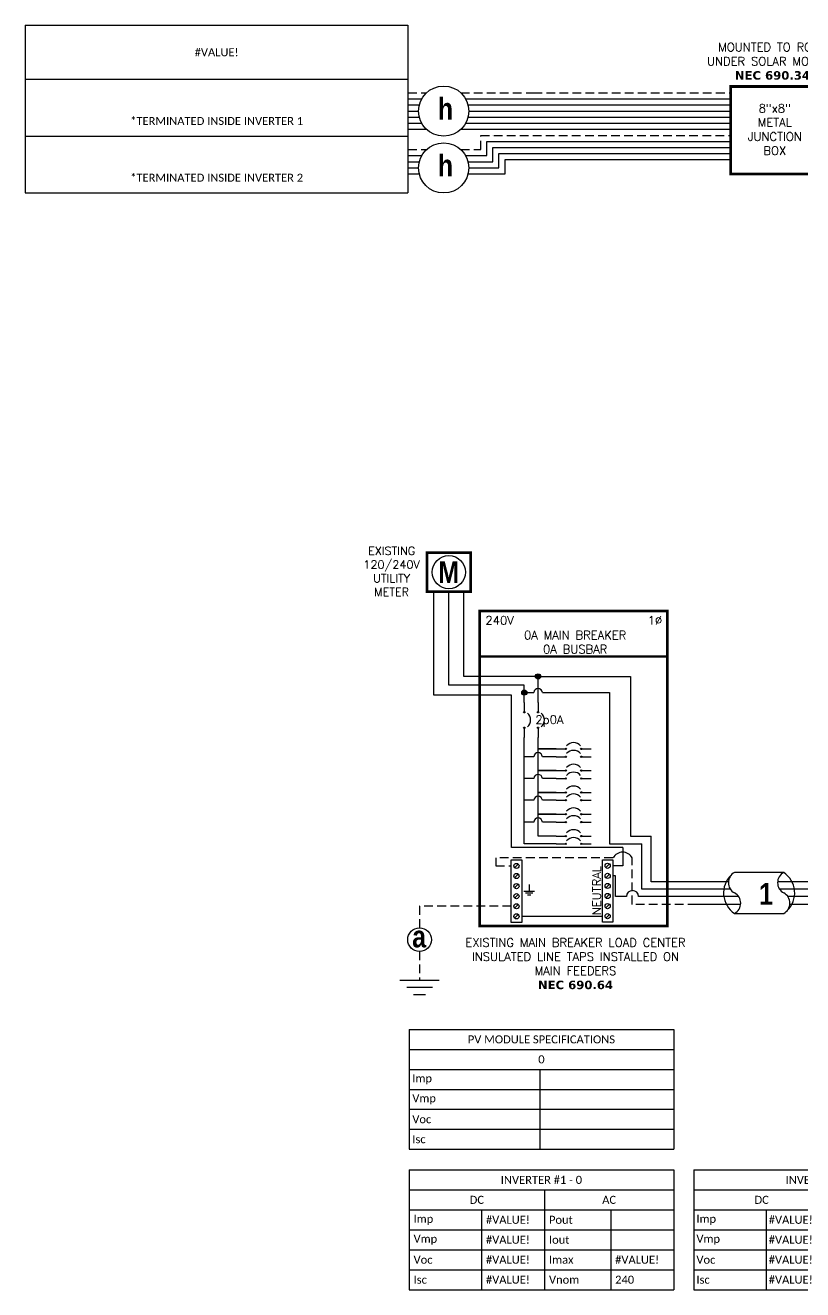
# Model space of a CAD drawing. Header units: feet. Extents: x 18731 to 19517, y 14552 to 15119.
# Drawn here: x 18731 to 19067, y 14552 to 15097 of the extents above; entities that cross this region are included whole.
import ezdxf

# ---------------------------------------------------------------- set-up
doc = ezdxf.new("R2010")
doc.units = ezdxf.units.FT
doc.header["$MEASUREMENT"] = 0
doc.linetypes.add('HIDDEN', pattern=[0.375, 0.25, -0.125])
for name, color, linetype in [('ONE LINE BLOCKS', 7, 'Continuous'), ('TABLES', 7, 'Continuous'), ('TEXT', 7, 'Continuous'), ('Z - TITLEBLOCK TXT', 7, 'Continuous')]:
    doc.layers.add(name, color=color, linetype=linetype)
doc.styles.add('ONE LINE TXT', font='techb___.ttf')
doc.styles.get("Standard").update_dxf_attribs({"font": 'simplex.shx'})

# ---------------------------------------------------------------- blocks, each defined once
blk = doc.blocks.new('*T13')
at = {"layer": 'Z - TITLEBLOCK TXT', "color": 0, "lineweight": -2, "transparency": 16777216}
for p, q in [((0, 0), (165.11, 0)), ((0, 0), (0, -72.27)), ((165.11, 0), (165.11, -72.27)), ((0, -23.32), (165.11, -23.32)), ((0, -47.8), (165.11, -47.8)), ((0, -72.27), (165.11, -72.27))]:
    blk.add_line(p, q, dxfattribs=at)
at = {"layer": 'Z - TITLEBLOCK TXT', "color": 0, "linetype": 'Continuous', "transparency": 16777216, "char_height": 3.4544, "width": 156.9097, "attachment_point": 5}
for s, insert in [('{\\fCalibri|b0|i0|c0;#VALUE!', (82.56, -11.66)), ('{\\fCalibri|b0|i0|c0;^J^J*TERMINATED INSIDE INVERTER 1', (82.56, -35.56)), ('{\\fCalibri|b0|i0|c0;^J^J*TERMINATED INSIDE INVERTER 2', (82.56, -60.03))]:
    blk.add_mtext(s, dxfattribs=dict(at, insert=insert))
blk = doc.blocks.new('*U7')
at = {"color": 7, "linetype": 'Continuous'}
for p, q in [((6.669, 2.433), (2.905, 2.433)), ((2.435, 1.711), (0, 1.711)), ((9.575, 1.711), (6.199, 1.711)), ((2.905, -0.69), (6.669, -0.69))]:
    blk.add_line(p, q, dxfattribs=at)
at = {"color": 10, "linetype": 'Continuous'}
for p, q in [((2.591, 1.149), (0, 1.149)), ((9.575, 1.149), (6.355, 1.149))]:
    blk.add_line(p, q, dxfattribs=at)
at = {"color": 253, "linetype": 'Continuous'}
for p, q in [((3.208, 0.611), (0, 0.611)), ((9.575, 0.611), (6.972, 0.611))]:
    blk.add_line(p, q, dxfattribs=at)
at = {"color": 7, "linetype": 'Continuous'}
for centre, start, end in [((3.942, 0.872), 133.97324, 236.42648), ((5.633, 0.872), 313.97324, 56.42648)]:
    blk.add_arc(centre, 1.874, start, end, dxfattribs=at)
at = {"layer": 'TEXT', "color": 92, "linetype": 'HIDDEN', "ltscale": 15}
for p, q in [((3.373, 0), (0, 0)), ((9.575, 0), (7.137, 0))]:
    blk.add_line(p, q, dxfattribs=at)
at = {"layer": 'Z - TITLEBLOCK TXT', "linetype": 'Continuous'}
for centre, start, end in [((3.315, 1.653), 117.66392, 242.33608), ((7.078, 1.653), 117.66392, 242.33608), ((2.496, 0.091), 297.66392, 62.33608), ((6.26, 0.091), 297.66392, 62.33608)]:
    blk.add_arc(centre, 0.882, start, end, dxfattribs=at)
blk = doc.blocks.new('*T9')
at = {"layer": 'Z - TITLEBLOCK TXT', "color": 0, "lineweight": -2, "transparency": 16777216}
for p, q in [((0, 0), (114.19, 0)), ((0, 0), (0, -51.7)), ((114.19, 0), (114.19, -51.7)), ((0, -8.62), (114.19, -8.62)), ((58.43, -8.62), (58.43, -51.7)), ((0, -17.23), (114.19, -17.23)), ((31.22, -17.23), (31.22, -51.7)), ((86.98, -17.23), (86.98, -51.7)), ((0, -25.85), (114.19, -25.85)), ((0, -34.47), (114.19, -34.47)), ((0, -43.08), (114.19, -43.08)), ((0, -51.7), (114.19, -51.7))]:
    blk.add_line(p, q, dxfattribs=at)
at = {"layer": 'Z - TITLEBLOCK TXT', "color": 0, "linetype": 'Continuous', "transparency": 16777216, "char_height": 3.4544}
for s, insert, width, attachment_point in [('{\\fCalibri|b0|i0|c0;INVERTER #1 - 0', (57.09, -4.31), 110.3293, 5), ('{\\fCalibri|b0|i0|c0;DC', (29.22, -12.93), 54.5755, 5), ('{\\fCalibri|b0|i0|c0;AC', (86.31, -12.93), 51.8976, 5), ('{\\fCalibri|b0|i0|c0;Imp', (1.93, -21.54), 27.3681, 4), ('{\\fCalibri|b0|i0|c0;#VALUE!', (33.15, -21.54), 23.3513, 4), ('{\\fCalibri|b0|i0|c0;Pout', (60.36, -21.54), 24.6902, 4), ('{\\fCalibri|b0|i0|c0;', (88.91, -21.54), 23.3513, 4), ('{\\fCalibri|b0|i0|c0;Vmp', (1.93, -30.16), 27.3681, 4), ('{\\fCalibri|b0|i0|c0;#VALUE!', (33.15, -30.16), 23.3513, 4), ('{\\fCalibri|b0|i0|c0;Iout', (60.36, -30.16), 24.6902, 4), ('{\\fCalibri|b0|i0|c0;', (88.91, -30.16), 23.3513, 4), ('{\\fCalibri|b0|i0|c0;Voc', (1.93, -38.78), 27.3681, 4), ('{\\fCalibri|b0|i0|c0;#VALUE!', (33.15, -38.78), 23.3513, 4), ('{\\fCalibri|b0|i0|c0;Imax', (60.36, -38.78), 24.6902, 4), ('{\\fCalibri|b0|i0|c0;#VALUE!', (88.91, -38.78), 23.3513, 4), ('{\\fCalibri|b0|i0|c0;Isc', (1.93, -47.39), 27.3681, 4), ('{\\fCalibri|b0|i0|c0;#VALUE!', (33.15, -47.39), 23.3513, 4), ('{\\fCalibri|b0|i0|c0;Vnom', (60.36, -47.39), 24.6902, 4), ('{\\fCalibri|b0|i0|c0;240', (88.91, -47.39), 23.3513, 4)]:
    blk.add_mtext(s, dxfattribs=dict(at, insert=insert, width=width, attachment_point=attachment_point))
blk = doc.blocks.new('*T10')
at = {"layer": 'Z - TITLEBLOCK TXT', "color": 0, "lineweight": -2, "transparency": 16777216}
for p, q in [((0, 0), (114.19, 0)), ((0, 0), (0, -51.7)), ((114.19, 0), (114.19, -51.7)), ((0, -8.62), (114.19, -8.62)), ((58.43, -8.62), (58.43, -51.7)), ((0, -17.23), (114.19, -17.23)), ((31.22, -17.23), (31.22, -51.7)), ((86.98, -17.23), (86.98, -51.7)), ((0, -25.85), (114.19, -25.85)), ((0, -34.47), (114.19, -34.47)), ((0, -43.08), (114.19, -43.08)), ((0, -51.7), (114.19, -51.7))]:
    blk.add_line(p, q, dxfattribs=at)
at = {"layer": 'Z - TITLEBLOCK TXT', "color": 0, "linetype": 'Continuous', "transparency": 16777216, "char_height": 3.4544}
for s, insert, width, attachment_point in [('{\\fCalibri|b0|i0|c0;INVERTER #2 - 0', (57.09, -4.31), 112.0547, 5), ('{\\fCalibri|b0|i0|c0;DC', (29.22, -12.93), 56.3009, 5), ('{\\fCalibri|b0|i0|c0;AC', (86.31, -12.93), 53.623, 5), ('{\\fCalibri|b0|i0|c0;Imp', (1.07, -21.54), 29.0935, 4), ('{\\fCalibri|b0|i0|c0;#VALUE!', (32.29, -21.54), 25.0767, 4), ('{\\fCalibri|b0|i0|c0;Pout', (59.5, -21.54), 26.4156, 4), ('{\\fCalibri|b0|i0|c0;', (88.04, -21.54), 25.0767, 4), ('{\\fCalibri|b0|i0|c0;Vmp', (1.07, -30.16), 29.0935, 4), ('{\\fCalibri|b0|i0|c0;#VALUE!', (32.29, -30.16), 25.0767, 4), ('{\\fCalibri|b0|i0|c0;Iout', (59.5, -30.16), 26.4156, 4), ('{\\fCalibri|b0|i0|c0;', (88.04, -30.16), 25.0767, 4), ('{\\fCalibri|b0|i0|c0;Voc', (1.07, -38.78), 29.0935, 4), ('{\\fCalibri|b0|i0|c0;#VALUE!', (32.29, -38.78), 25.0767, 4), ('{\\fCalibri|b0|i0|c0;Imax', (59.5, -38.78), 26.4156, 4), ('{\\fCalibri|b0|i0|c0;#VALUE!', (88.04, -38.78), 25.0767, 4), ('{\\fCalibri|b0|i0|c0;Isc', (1.07, -47.39), 29.0935, 4), ('{\\fCalibri|b0|i0|c0;#VALUE!', (32.29, -47.39), 25.0767, 4), ('{\\fCalibri|b0|i0|c0;Vnom', (59.5, -47.39), 26.4156, 4), ('{\\fCalibri|b0|i0|c0;240', (88.04, -47.39), 25.0767, 4)]:
    blk.add_mtext(s, dxfattribs=dict(at, insert=insert, width=width, attachment_point=attachment_point))
blk = doc.blocks.new('*T11')
at = {"layer": 'Z - TITLEBLOCK TXT', "color": 0, "lineweight": -2, "transparency": 16777216}
for p, q in [((0, 0), (114.19, 0)), ((0, 0), (0, -51.69)), ((114.19, 0), (114.19, -51.69)), ((0, -8.62), (114.19, -8.62)), ((0, -17.23), (114.19, -17.23)), ((56.41, -17.23), (56.41, -51.69)), ((0, -25.85), (114.19, -25.85)), ((0, -34.46), (114.19, -34.46)), ((0, -43.08), (114.19, -43.08)), ((0, -51.69), (114.19, -51.69))]:
    blk.add_line(p, q, dxfattribs=at)
at = {"layer": 'Z - TITLEBLOCK TXT', "color": 0, "linetype": 'Continuous', "transparency": 16777216, "char_height": 3.4544}
for s, insert, width, attachment_point in [('{\\fCalibri|b0|i0|c0;PV MODULE SPECIFICATIONS', (57.09, -4.31), 111.433, 5), ('{\\fCalibri|b0|i0|c0;0', (57.09, -12.92), 111.433, 5), ('{\\fCalibri|b0|i0|c0;Imp', (1.38, -21.54), 53.6551, 4), ('{\\fCalibri|b0|i0|c0;', (57.78, -21.54), 55.0254, 4), ('{\\fCalibri|b0|i0|c0;Vmp', (1.38, -30.15), 53.6551, 4), ('{\\fCalibri|b0|i0|c0;', (57.78, -30.15), 55.0254, 4), ('{\\fCalibri|b0|i0|c0;Voc', (1.38, -38.77), 53.6551, 4), ('{\\fCalibri|b0|i0|c0;', (57.78, -38.77), 55.0254, 4), ('{\\fCalibri|b0|i0|c0;Isc', (1.38, -47.39), 53.6551, 4), ('{\\fCalibri|b0|i0|c0;', (57.78, -47.39), 55.0254, 4)]:
    blk.add_mtext(s, dxfattribs=dict(at, insert=insert, width=width, attachment_point=attachment_point))
blk = doc.blocks.new('*U15')
at = {"layer": 'ONE LINE BLOCKS', "linetype": 'Continuous'}
h = blk.add_hatch(color=254, dxfattribs=at)
h.dxf.hatch_style = 1
edge = h.paths.add_edge_path()
edge.add_arc((-68.38, 98.34), 1.11, 0, 360)
h = blk.add_hatch(color=254, dxfattribs=at)
h.dxf.hatch_style = 1
edge = h.paths.add_edge_path()
edge.add_arc((-74.3, 91.39), 1.11, 0, 360)
h = blk.add_hatch(color=1, dxfattribs=at)
h.dxf.hatch_style = 1
edge = h.paths.add_edge_path()
edge.add_arc((-74.3, 82.89), 0.291, 0, 360)
h = blk.add_hatch(color=1, dxfattribs=at)
h.dxf.hatch_style = 1
edge = h.paths.add_edge_path()
edge.add_arc((-68.38, 82.89), 0.291, 0, 360)
h = blk.add_hatch(color=1, dxfattribs=at)
h.dxf.hatch_style = 1
edge = h.paths.add_edge_path()
edge.add_arc((-74.3, 76.21), 0.291, 0, 360)
h = blk.add_hatch(color=1, dxfattribs=at)
h.dxf.hatch_style = 1
edge = h.paths.add_edge_path()
edge.add_arc((-68.38, 76.21), 0.291, 0, 360)
h = blk.add_hatch(color=1, dxfattribs=at)
h.dxf.hatch_style = 1
edge = h.paths.add_edge_path()
edge.add_arc((-56.39, 67.09), 0.291, 0, 360)
h = blk.add_hatch(color=1, dxfattribs=at)
h.dxf.hatch_style = 1
edge = h.paths.add_edge_path()
edge.add_arc((-49.72, 67.09), 0.291, 0, 360)
h = blk.add_hatch(color=1, dxfattribs=at)
h.dxf.hatch_style = 1
edge = h.paths.add_edge_path()
edge.add_arc((-56.39, 63.72), 0.291, 0, 360)
h = blk.add_hatch(color=1, dxfattribs=at)
h.dxf.hatch_style = 1
edge = h.paths.add_edge_path()
edge.add_arc((-49.72, 63.72), 0.291, 0, 360)
h = blk.add_hatch(color=1, dxfattribs=at)
h.dxf.hatch_style = 1
edge = h.paths.add_edge_path()
edge.add_arc((-56.39, 57.69), 0.291, 0, 360)
h = blk.add_hatch(color=1, dxfattribs=at)
h.dxf.hatch_style = 1
edge = h.paths.add_edge_path()
edge.add_arc((-56.39, 54.31), 0.291, 0, 360)
h = blk.add_hatch(color=1, dxfattribs=at)
h.dxf.hatch_style = 1
edge = h.paths.add_edge_path()
edge.add_arc((-49.72, 57.69), 0.291, 0, 360)
h = blk.add_hatch(color=1, dxfattribs=at)
h.dxf.hatch_style = 1
edge = h.paths.add_edge_path()
edge.add_arc((-49.72, 54.31), 0.291, 0, 360)
h = blk.add_hatch(color=1, dxfattribs=at)
h.dxf.hatch_style = 1
edge = h.paths.add_edge_path()
edge.add_arc((-56.39, 48.29), 0.291, 0, 360)
h = blk.add_hatch(color=1, dxfattribs=at)
h.dxf.hatch_style = 1
edge = h.paths.add_edge_path()
edge.add_arc((-56.39, 44.91), 0.291, 0, 360)
h = blk.add_hatch(color=1, dxfattribs=at)
h.dxf.hatch_style = 1
edge = h.paths.add_edge_path()
edge.add_arc((-49.72, 48.29), 0.291, 0, 360)
h = blk.add_hatch(color=1, dxfattribs=at)
h.dxf.hatch_style = 1
edge = h.paths.add_edge_path()
edge.add_arc((-49.72, 44.91), 0.291, 0, 360)
h = blk.add_hatch(color=1, dxfattribs=at)
h.dxf.hatch_style = 1
edge = h.paths.add_edge_path()
edge.add_arc((-56.39, 38.89), 0.291, 0, 360)
h = blk.add_hatch(color=1, dxfattribs=at)
h.dxf.hatch_style = 1
edge = h.paths.add_edge_path()
edge.add_arc((-49.72, 38.89), 0.291, 0, 360)
h = blk.add_hatch(color=1, dxfattribs=at)
h.dxf.hatch_style = 1
edge = h.paths.add_edge_path()
edge.add_arc((-56.39, 35.51), 0.291, 0, 360)
h = blk.add_hatch(color=1, dxfattribs=at)
h.dxf.hatch_style = 1
edge = h.paths.add_edge_path()
edge.add_arc((-49.72, 35.51), 0.291, 0, 360)
h = blk.add_hatch(color=1, dxfattribs=at)
h.dxf.hatch_style = 1
edge = h.paths.add_edge_path()
edge.add_arc((-56.39, 29.48), 0.291, 0, 360)
h = blk.add_hatch(color=1, dxfattribs=at)
h.dxf.hatch_style = 1
edge = h.paths.add_edge_path()
edge.add_arc((-49.72, 29.48), 0.291, 0, 360)
h = blk.add_hatch(color=1, dxfattribs=at)
h.dxf.hatch_style = 1
edge = h.paths.add_edge_path()
edge.add_arc((-56.39, 26.1), 0.291, 0, 360)
h = blk.add_hatch(color=1, dxfattribs=at)
h.dxf.hatch_style = 1
edge = h.paths.add_edge_path()
edge.add_arc((-49.72, 26.1), 0.291, 0, 360)
at = {"color": 155, "true_color": 0x647190}
blk.add_line((-93.51, 126.59), (-12.6, 126.59), dxfattribs=at)
at = {"color": 7, "linetype": 'Continuous'}
for p, q in [((-19.55, 9.66), (-19.55, 29.48)), ((0, 9.66), (-19.55, 9.66))]:
    blk.add_line(p, q, dxfattribs=at)
at = {"color": 10, "linetype": 'Continuous'}
for p, q in [((-23.58, 6.49), (-23.58, 26.1)), ((-19.54, 26.1), (-19.54, 26.1)), ((0, 6.49), (-23.58, 6.49))]:
    blk.add_line(p, q, dxfattribs=at)
at = {"color": 253, "linetype": 'Continuous'}
for p, q in [((-34.9, 12.29), (-36.07, 12.29)), ((-34.9, 3.45), (-34.9, 12.29)), ((-30.25, 3.45), (-34.9, 3.45)), ((0, 3.45), (-24.98, 3.45))]:
    blk.add_line(p, q, dxfattribs=at)
at = {"color": 7, "linetype": 'Continuous'}
blk.add_circle((-119.49, -15.26), 5.11, dxfattribs=at)
at = {"color": 253, "linetype": 'Continuous'}
blk.add_arc((-27.62, 3.3), 2.64, 3.2819, 176.7181, dxfattribs=at)
at = {"layer": 'ONE LINE BLOCKS', "lineweight": 50}
blk.add_line((-93.51, 106.95), (-12.6, 106.95), dxfattribs=at)
at = {"layer": 'ONE LINE BLOCKS', "lineweight": 50, "const_width": 1.19}
for points in [[(-116.27, 134.89), (-116.27, 151.79), (-97.41, 151.79), (-97.41, 134.89)], [(-93.51, -9.3), (-93.51, 126.59), (-12.6, 126.59), (-12.6, -9.3)]]:
    blk.add_lwpolyline(points, close=True, dxfattribs=at)
at = {"layer": 'TEXT', "color": 92, "linetype": 'HIDDEN', "ltscale": 15}
for p, q in [((-36.07, 20.02), (-86.54, 20.02)), ((-86.54, 20.02), (-86.54, 16.57)), ((-86.54, 16.57), (-79.95, 16.57)), ((-27.75, 0), (-27.75, 20.02)), ((0, 0), (-27.75, 0)), ((-79.95, -0.83), (-119.49, -0.83)), ((-119.49, -0.83), (-119.49, -10.15)), ((-119.49, -20.38), (-119.49, -32.73))]:
    blk.add_line(p, q, dxfattribs=at)
at = {"layer": 'TEXT', "color": 92, "linetype": 'Continuous', "ltscale": 15}
blk.add_line((-40.61, -5.18), (-75.41, -5.18), dxfattribs=at)
at = {"layer": 'TEXT', "color": 92, "linetype": 'Continuous', "flags": 128}
for points in [[(-74.53, 5.69), (-69.85, 5.69)], [(-72.19, 8.54), (-72.19, 5.69)], [(-70.66, 4.83), (-73.72, 4.83)], [(-71.47, 3.96), (-72.91, 3.96)]]:
    blk.add_lwpolyline(points, dxfattribs=at)
at = {"layer": 'TEXT', "color": 92, "linetype": 'Continuous', "ltscale": 4, "flags": 128}
for points in [[(-127.97, -32.73), (-111.01, -32.73)], [(-113.95, -35.88), (-125.03, -35.88)], [(-116.88, -39.02), (-122.09, -39.02)]]:
    blk.add_lwpolyline(points, dxfattribs=at)
at = {"layer": 'TEXT', "linetype": 'Continuous'}
blk.add_circle((-106.84, 143.34), 7.15, dxfattribs=at)
at = {"layer": 'TEXT', "color": 92, "linetype": 'Continuous', "ltscale": 0.3}
blk.add_arc((-31.87, 17.86), 4.65, 27.6639, 152.3361, dxfattribs=at)
at = {"layer": 'Z - TITLEBLOCK TXT', "color": 253, "linetype": 'Continuous'}
for p, q in [((-113.33, 90.2), (-113.33, 134.89)), ((-79.78, 90.2), (-113.33, 90.2)), ((-79.78, 24.52), (-79.78, 90.2)), ((-31.78, 24.52), (-79.78, 24.52)), ((-31.78, 24.52), (-31.78, 16.64)), ((-31.78, 16.64), (-36.07, 16.64))]:
    blk.add_line(p, q, dxfattribs=at)
at = {"layer": 'Z - TITLEBLOCK TXT', "color": 10, "linetype": 'Continuous'}
for p, q in [((-106.84, 94.51), (-106.84, 134.89)), ((-74.3, 94.51), (-106.84, 94.51)), ((-74.3, 87.09), (-74.3, 94.51)), ((-73.19, 91.39), (-70.25, 91.39)), ((-66.51, 91.39), (-37.57, 91.39)), ((-37.57, 91.39), (-37.57, 26.1)), ((-74.3, 26.1), (-74.3, 72.02)), ((-70.25, 63.72), (-74.3, 63.72)), ((-60.59, 63.72), (-66.51, 63.72)), ((-70.25, 54.31), (-74.3, 54.31)), ((-60.59, 54.31), (-66.51, 54.31)), ((-70.25, 44.91), (-74.3, 44.91)), ((-60.59, 44.91), (-66.51, 44.91)), ((-70.25, 35.51), (-74.3, 35.51)), ((-60.59, 35.51), (-66.51, 35.51)), ((-60.59, 26.1), (-74.3, 26.1)), ((-37.57, 26.1), (-23.58, 26.1))]:
    blk.add_line(p, q, dxfattribs=at)
at = {"layer": 'Z - TITLEBLOCK TXT', "color": 7, "linetype": 'Continuous'}
for p, q in [((-100.35, 98.34), (-100.35, 134.89)), ((-68.38, 98.34), (-100.35, 98.34)), ((-68.38, 87.09), (-68.38, 98.34)), ((-67.27, 98.34), (-28.47, 98.34)), ((-28.47, 98.34), (-28.47, 29.48)), ((-68.38, 57.69), (-68.38, 72.02)), ((-68.38, 67.09), (-60.59, 67.09)), ((-60.59, 67.09), (-68.38, 67.09)), ((-68.38, 48.29), (-68.38, 57.69)), ((-68.38, 57.69), (-60.59, 57.69)), ((-60.59, 57.69), (-68.38, 57.69)), ((-68.38, 38.89), (-68.38, 48.29)), ((-68.38, 48.29), (-60.59, 48.29)), ((-60.59, 48.29), (-68.38, 48.29)), ((-68.38, 29.48), (-68.38, 38.89)), ((-68.38, 38.89), (-60.59, 38.89)), ((-60.59, 38.89), (-68.38, 38.89)), ((-60.59, 29.48), (-68.38, 29.48)), ((-28.47, 29.48), (-19.55, 29.48))]:
    blk.add_line(p, q, dxfattribs=at)
at = {"layer": 'Z - TITLEBLOCK TXT', "color": 1, "linetype": 'Continuous'}
for p, q in [((-79.95, -7.78), (-79.95, 19.17)), ((-79.95, 19.17), (-75.41, 19.17)), ((-75.41, 19.17), (-75.41, -7.78)), ((-40.61, -7.71), (-40.61, 19.24)), ((-40.61, 19.24), (-36.07, 19.24)), ((-36.07, 19.24), (-36.07, -7.71)), ((-75.41, -7.78), (-79.95, -7.78)), ((-36.07, -7.71), (-40.61, -7.71))]:
    blk.add_line(p, q, dxfattribs=at)
at = {"layer": 'Z - TITLEBLOCK TXT', "color": 4, "linetype": 'Continuous'}
for p, q in [((-76.9, 17.35), (-78.47, 15.78)), ((-37.55, 17.43), (-39.13, 15.85)), ((-76.9, 13), (-78.47, 11.43)), ((-37.55, 13.08), (-39.13, 11.5)), ((-76.9, 8.65), (-78.47, 7.08)), ((-37.55, 8.73), (-39.13, 7.15)), ((-76.9, 4.3), (-78.47, 2.73)), ((-37.55, 4.38), (-39.13, 2.8)), ((-37.55, 0.03), (-39.13, -1.55)), ((-76.9, -0.05), (-78.47, -1.62)), ((-76.9, -4.4), (-78.47, -5.97)), ((-37.55, -4.33), (-39.13, -5.9))]:
    blk.add_line(p, q, dxfattribs=at)
at = {"layer": 'Z - TITLEBLOCK TXT', "color": 1, "linetype": 'Continuous', "flags": 128}
for points in [[(-74.3, 87.09), (-74.3, 82.89)], [(-74.3, 87.09), (-74.3, 82.89)], [(-68.38, 87.09), (-68.38, 82.89)], [(-68.38, 87.09), (-68.38, 82.89)], [(-74.3, 76.21), (-74.3, 72.02)], [(-68.38, 76.21), (-68.38, 72.02)], [(-60.59, 67.09), (-56.39, 67.09)], [(-60.59, 67.09), (-56.39, 67.09)], [(-49.72, 67.09), (-45.52, 67.09)], [(-60.59, 63.72), (-56.39, 63.72)], [(-60.59, 63.72), (-56.39, 63.72)], [(-49.72, 63.72), (-45.52, 63.72)], [(-60.59, 57.69), (-56.39, 57.69)], [(-60.59, 57.69), (-56.39, 57.69)], [(-49.72, 57.69), (-45.52, 57.69)], [(-60.59, 54.31), (-56.39, 54.31)], [(-60.59, 54.31), (-56.39, 54.31)], [(-49.72, 54.31), (-45.52, 54.31)], [(-60.59, 48.29), (-56.39, 48.29)], [(-60.59, 48.29), (-56.39, 48.29)], [(-60.59, 44.91), (-56.39, 44.91)], [(-60.59, 44.91), (-56.39, 44.91)], [(-49.72, 48.29), (-45.52, 48.29)], [(-49.72, 44.91), (-45.52, 44.91)], [(-60.59, 38.89), (-56.39, 38.89)], [(-60.59, 38.89), (-56.39, 38.89)], [(-49.72, 38.89), (-45.52, 38.89)], [(-60.59, 35.51), (-56.39, 35.51)], [(-60.59, 35.51), (-56.39, 35.51)], [(-49.72, 35.51), (-45.52, 35.51)], [(-60.59, 29.48), (-56.39, 29.48)], [(-60.59, 29.48), (-56.39, 29.48)], [(-49.72, 29.48), (-45.52, 29.48)], [(-60.59, 26.1), (-56.39, 26.1)], [(-60.59, 26.1), (-56.39, 26.1)], [(-49.72, 26.1), (-45.52, 26.1)]]:
    blk.add_lwpolyline(points, dxfattribs=at)
at = {"layer": 'Z - TITLEBLOCK TXT', "color": 7, "linetype": 'Continuous'}
for centre in [(-68.38, 98.34), (-68.38, 98.34), (-74.3, 91.39)]:
    blk.add_circle(centre, 1.11, dxfattribs=at)
at = {"layer": 'Z - TITLEBLOCK TXT', "color": 1, "linetype": 'Continuous'}
for centre in [(-74.3, 82.89), (-68.38, 82.89), (-74.3, 76.21), (-68.38, 76.21), (-56.39, 67.09), (-49.72, 67.09), (-56.39, 63.72), (-49.72, 63.72), (-56.39, 57.69), (-56.39, 54.31), (-49.72, 57.69), (-49.72, 54.31), (-56.39, 48.29), (-56.39, 44.91), (-49.72, 48.29), (-49.72, 44.91), (-56.39, 38.89), (-49.72, 38.89), (-56.39, 35.51), (-49.72, 35.51), (-56.39, 29.48), (-49.72, 29.48), (-56.39, 26.1), (-49.72, 26.1)]:
    blk.add_circle(centre, 0.291, dxfattribs=at)
at = {"layer": 'Z - TITLEBLOCK TXT', "color": 4, "linetype": 'Continuous'}
for centre in [(-77.68, 16.57), (-38.34, 16.64), (-77.68, 12.22), (-38.34, 12.29), (-77.68, 7.87), (-38.34, 7.94), (-77.68, 3.52), (-77.68, -0.83), (-38.34, 3.59), (-38.34, -0.76), (-77.68, -5.18), (-38.34, -5.11)]:
    blk.add_circle(centre, 1.11, dxfattribs=at)
at = {"layer": 'Z - TITLEBLOCK TXT', "color": 10, "linetype": 'Continuous'}
for centre in [(-68.38, 91.28), (-68.38, 63.61), (-68.38, 54.21), (-68.38, 44.8), (-68.38, 35.4)]:
    blk.add_arc(centre, 1.87, 3.2937, 176.7063, dxfattribs=at)
at = {"layer": 'Z - TITLEBLOCK TXT', "color": 1, "linetype": 'Continuous'}
for centre, start, end in [((-75.49, 79.55), 310.3392, 49.6608), ((-69.57, 79.55), 310.3392, 49.6608), ((-53.05, 65.9), 40.3392, 139.6608), ((-53.05, 62.52), 40.3392, 139.6608), ((-53.05, 56.5), 40.3392, 139.6608), ((-53.05, 53.12), 40.3392, 139.6608), ((-53.05, 47.1), 40.3392, 139.6608), ((-53.05, 43.72), 40.3392, 139.6608), ((-53.05, 37.69), 40.3392, 139.6608), ((-53.05, 34.31), 40.3392, 139.6608), ((-53.05, 28.29), 40.3392, 139.6608), ((-53.05, 24.91), 40.3392, 139.6608)]:
    blk.add_arc(centre, 3.93, start, end, dxfattribs=at)
at = {"layer": 'TABLES', "color": 1, "linetype": 'Continuous'}
blk.add_text('NEUTRAL', height=3.658, rotation=90, dxfattribs=at).set_placement((-41.27, -4.66))
at = {"layer": 'TEXT', "color": 1, "attachment_point": 5}
for s, width, gutter_width, heights, insert, char_height in [('EXISTING\\P120/240V UTILITY METER', 0.0523, 7.17, [0], (-131.55, 143.68), 3.5433), ('240V', 0.1481, 0.75, [0], (-84.98, 122.54), 3.658), ('1∅', 0.1481, 0.75, [0], (-17.91, 122.54), 3.658), ('0A MAIN BREAKER\\P0A BUSBAR', 72.4998, 0.75, [0], (-52.35, 113.14), 3.6576), ('2p0A', 0.1481, 0.75, [0], (-63.46, 79.11), 3.658), ('EXISTING MAIN BREAKER LOAD CENTER INSULATED LINE TAPS INSTALLED ON MAIN FEEDERS\\P{\\fVerdana|b1|i0|c0|p34;NEC 690.64}', 98.9176, 7.17, [106.42], (-52.23, -25.66), 3.6576)]:
    blk.add_mtext_dynamic_manual_height_columns(s, width=width, gutter_width=gutter_width, heights=heights, dxfattribs=dict(at, insert=insert, char_height=char_height))
at = {"layer": 'Z - TITLEBLOCK TXT', "color": 253, "linetype": 'Continuous', "style": 'ONE LINE TXT'}
blk.add_text('M', height=9.38, dxfattribs=at).set_placement((-111.4, 138.62))
at = {"layer": 'Z - TITLEBLOCK TXT', "color": 1, "linetype": 'Continuous', "insert": (-122.68, -9.21), "char_height": 9.3833, "attachment_point": 1, "style": 'ONE LINE TXT'}
blk.add_mtext_dynamic_manual_height_columns('{\\W1;\\C256;a}', width=0.1385, gutter_width=2.13, heights=[0], dxfattribs=at)

msp = doc.modelspace()

# ---------------------------------------------------------------- linework, layer by layer
at = {"color": 7, "linetype": 'Continuous'}
for p, q in [((18950.74, 15065.64), (19035.82, 15065.63)), ((18896.6, 15065.61), (18902.56, 15065.61)), ((18896.6, 15060.37), (18901.19, 15060.37)), ((18921.44, 15065.61), (18950.74, 15065.61)), ((18922.81, 15060.37), (18950.74, 15060.37)), ((18950.74, 15060.37), (19035.82, 15060.37)), ((18896.6, 15055.13), (18902.54, 15055.13)), ((18921.46, 15055.13), (19035.82, 15055.13)), ((18930.6, 15041.14), (18930.6, 15047.28)), ((18930.6, 15047.28), (19035.82, 15047.28)), ((18896.6, 15041.14), (18902.59, 15041.14)), ((18921.41, 15041.14), (18930.6, 15041.14)), ((18935.84, 15035.9), (18935.84, 15042.02)), ((18935.84, 15042.02), (19035.82, 15042.02)), ((18896.6, 15035.9), (18901.19, 15035.9)), ((18922.81, 15035.9), (18935.84, 15035.9))]:
    msp.add_line(p, q, dxfattribs=at)
at = {"color": 253, "linetype": 'Continuous'}
for p, q in [((18896.6, 15062.99), (18901.52, 15062.99)), ((18922.48, 15062.99), (18950.74, 15062.99)), ((18950.74, 15062.99), (19035.82, 15062.99)), ((18896.6, 15057.75), (18901.51, 15057.75)), ((18922.49, 15057.75), (18950.74, 15057.75)), ((18950.74, 15057.75), (19035.82, 15057.75)), ((18896.6, 15052.5), (18904.57, 15052.5)), ((18919.44, 15052.5), (19035.82, 15052.5)), ((18933.22, 15049.87), (18933.22, 15049.88)), ((18933.22, 15038.52), (18933.22, 15044.64)), ((18933.22, 15044.64), (19035.82, 15044.64)), ((18896.6, 15038.52), (18901.53, 15038.52)), ((18922.47, 15038.52), (18933.22, 15038.52)), ((18938.47, 15033.28), (18938.47, 15039.4)), ((18938.47, 15039.4), (19035.82, 15039.4)), ((18896.6, 15033.28), (18901.5, 15033.28)), ((18922.51, 15033.28), (18938.47, 15033.28))]:
    msp.add_line(p, q, dxfattribs=at)
at = {"color": 7, "linetype": 'Continuous'}
for centre in [(18912, 15060.35), (18912, 15035.82)]:
    msp.add_circle(centre, 10.81, dxfattribs=at)
at = {"layer": 'ONE LINE BLOCKS', "lineweight": 50, "const_width": 1.19}
msp.add_lwpolyline([(19073.6, 15033.17), (19035.82, 15033.17), (19035.82, 15070.95), (19073.6, 15070.95)], close=True, dxfattribs=at)
at = {"layer": 'TEXT', "color": 92, "linetype": 'HIDDEN', "ltscale": 15}
for p, q in [((18896.6, 15068.23), (18904.63, 15068.23)), ((18919.4, 15068.23), (18950.74, 15068.23)), ((18950.74, 15068.23), (19035.82, 15068.24)), ((18927.98, 15043.76), (18927.98, 15049.87)), ((18927.98, 15049.87), (19035.82, 15049.87)), ((18896.6, 15043.76), (18904.83, 15043.76)), ((18919.34, 15043.76), (18927.98, 15043.76))]:
    msp.add_line(p, q, dxfattribs=at)

# ---------------------------------------------------------------- block references
for name, p in [('*T13', (18731.49, 15097.38)), ('*T11', (18897.09, 14664.04)), ('*T9', (18897.09, 14603.42)), ('*T10', (19019.98, 14603.42))]:
    msp.add_blockref(name, p)
at = {"color": 7}
msp.add_blockref('*U15', (19021.09, 14718.03), dxfattribs=at)
at = {"color": 155, "true_color": 0x647190, "xscale": 5.644441731736358, "yscale": 5.644441731736358, "zscale": 5.644441731736358}
msp.add_blockref('*U7', (19021.09, 14718.03), dxfattribs=at)

# ---------------------------------------------------------------- texts
at = {"layer": 'TEXT', "color": 1, "char_height": 3.6576, "attachment_point": 5}
for s, width, insert in [(' \\PMOUNTED TO ROOF \\PUNDER SOLAR MODULE\\P{\\fVerdana|b1|i0|c0|p34;NEC 690.34}', 70.2138, (19053.83, 15084.87)), ('8"x8" METAL JUNCTION BOX ', 0.4767, (19054.85, 15052.43))]:
    msp.add_mtext_dynamic_manual_height_columns(s, width=width, gutter_width=7.17, heights=[0], dxfattribs=dict(at, insert=insert))
at = {"layer": 'Z - TITLEBLOCK TXT', "color": 1, "linetype": 'Continuous', "char_height": 9.3833, "attachment_point": 1, "style": 'ONE LINE TXT'}
for s, insert in [('{\\W1;\\C256;h}', (18909.5, 15066.01)), ('{\\W1;\\C256;h}', (18909.5, 15041.55)), ('{\\W1;\\C256;1}', (19048.07, 14727.2))]:
    msp.add_mtext_dynamic_manual_height_columns(s, width=0.1385, gutter_width=2.13, heights=[0], dxfattribs=dict(at, insert=insert))

doc.saveas('drawing.dxf')
